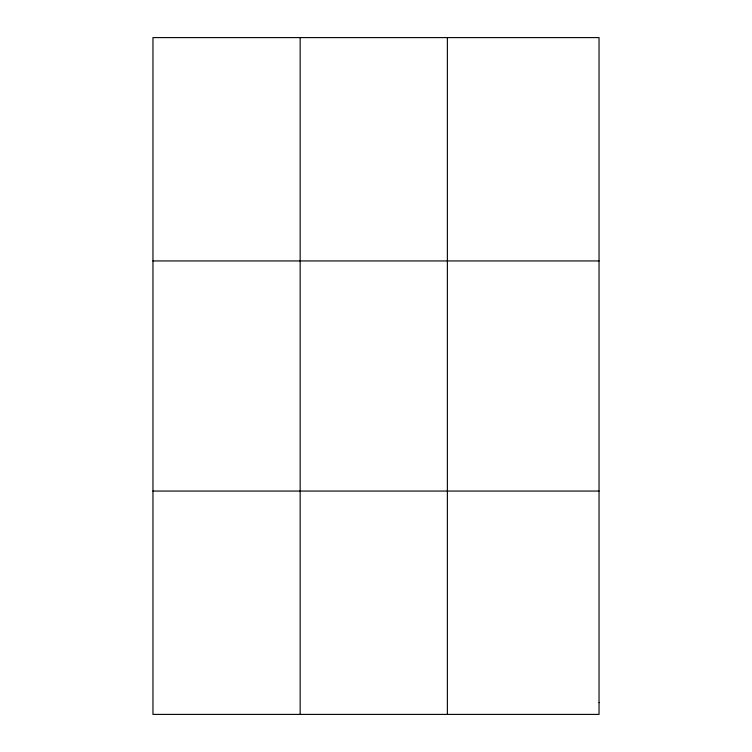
<?xml version="1.0" encoding="UTF-8"?>
<svg xmlns="http://www.w3.org/2000/svg" width="752" height="752" viewBox="0 0 752 752"><rect width="100%" height="100%" fill="white"/><g stroke="black" fill="none" stroke-linecap="round" stroke-linejoin="round"><path stroke-width="1.13" d="M300.161 37.6L300.161 714.4M447.374 37.6L447.374 714.4M152.957 260.944L599.043 260.944M152.957 491.056L599.043 491.056M599.043 702.641L599.043 714.4L152.957 714.4L152.957 37.6L599.043 37.6L599.043 702.641"/></g></svg>
